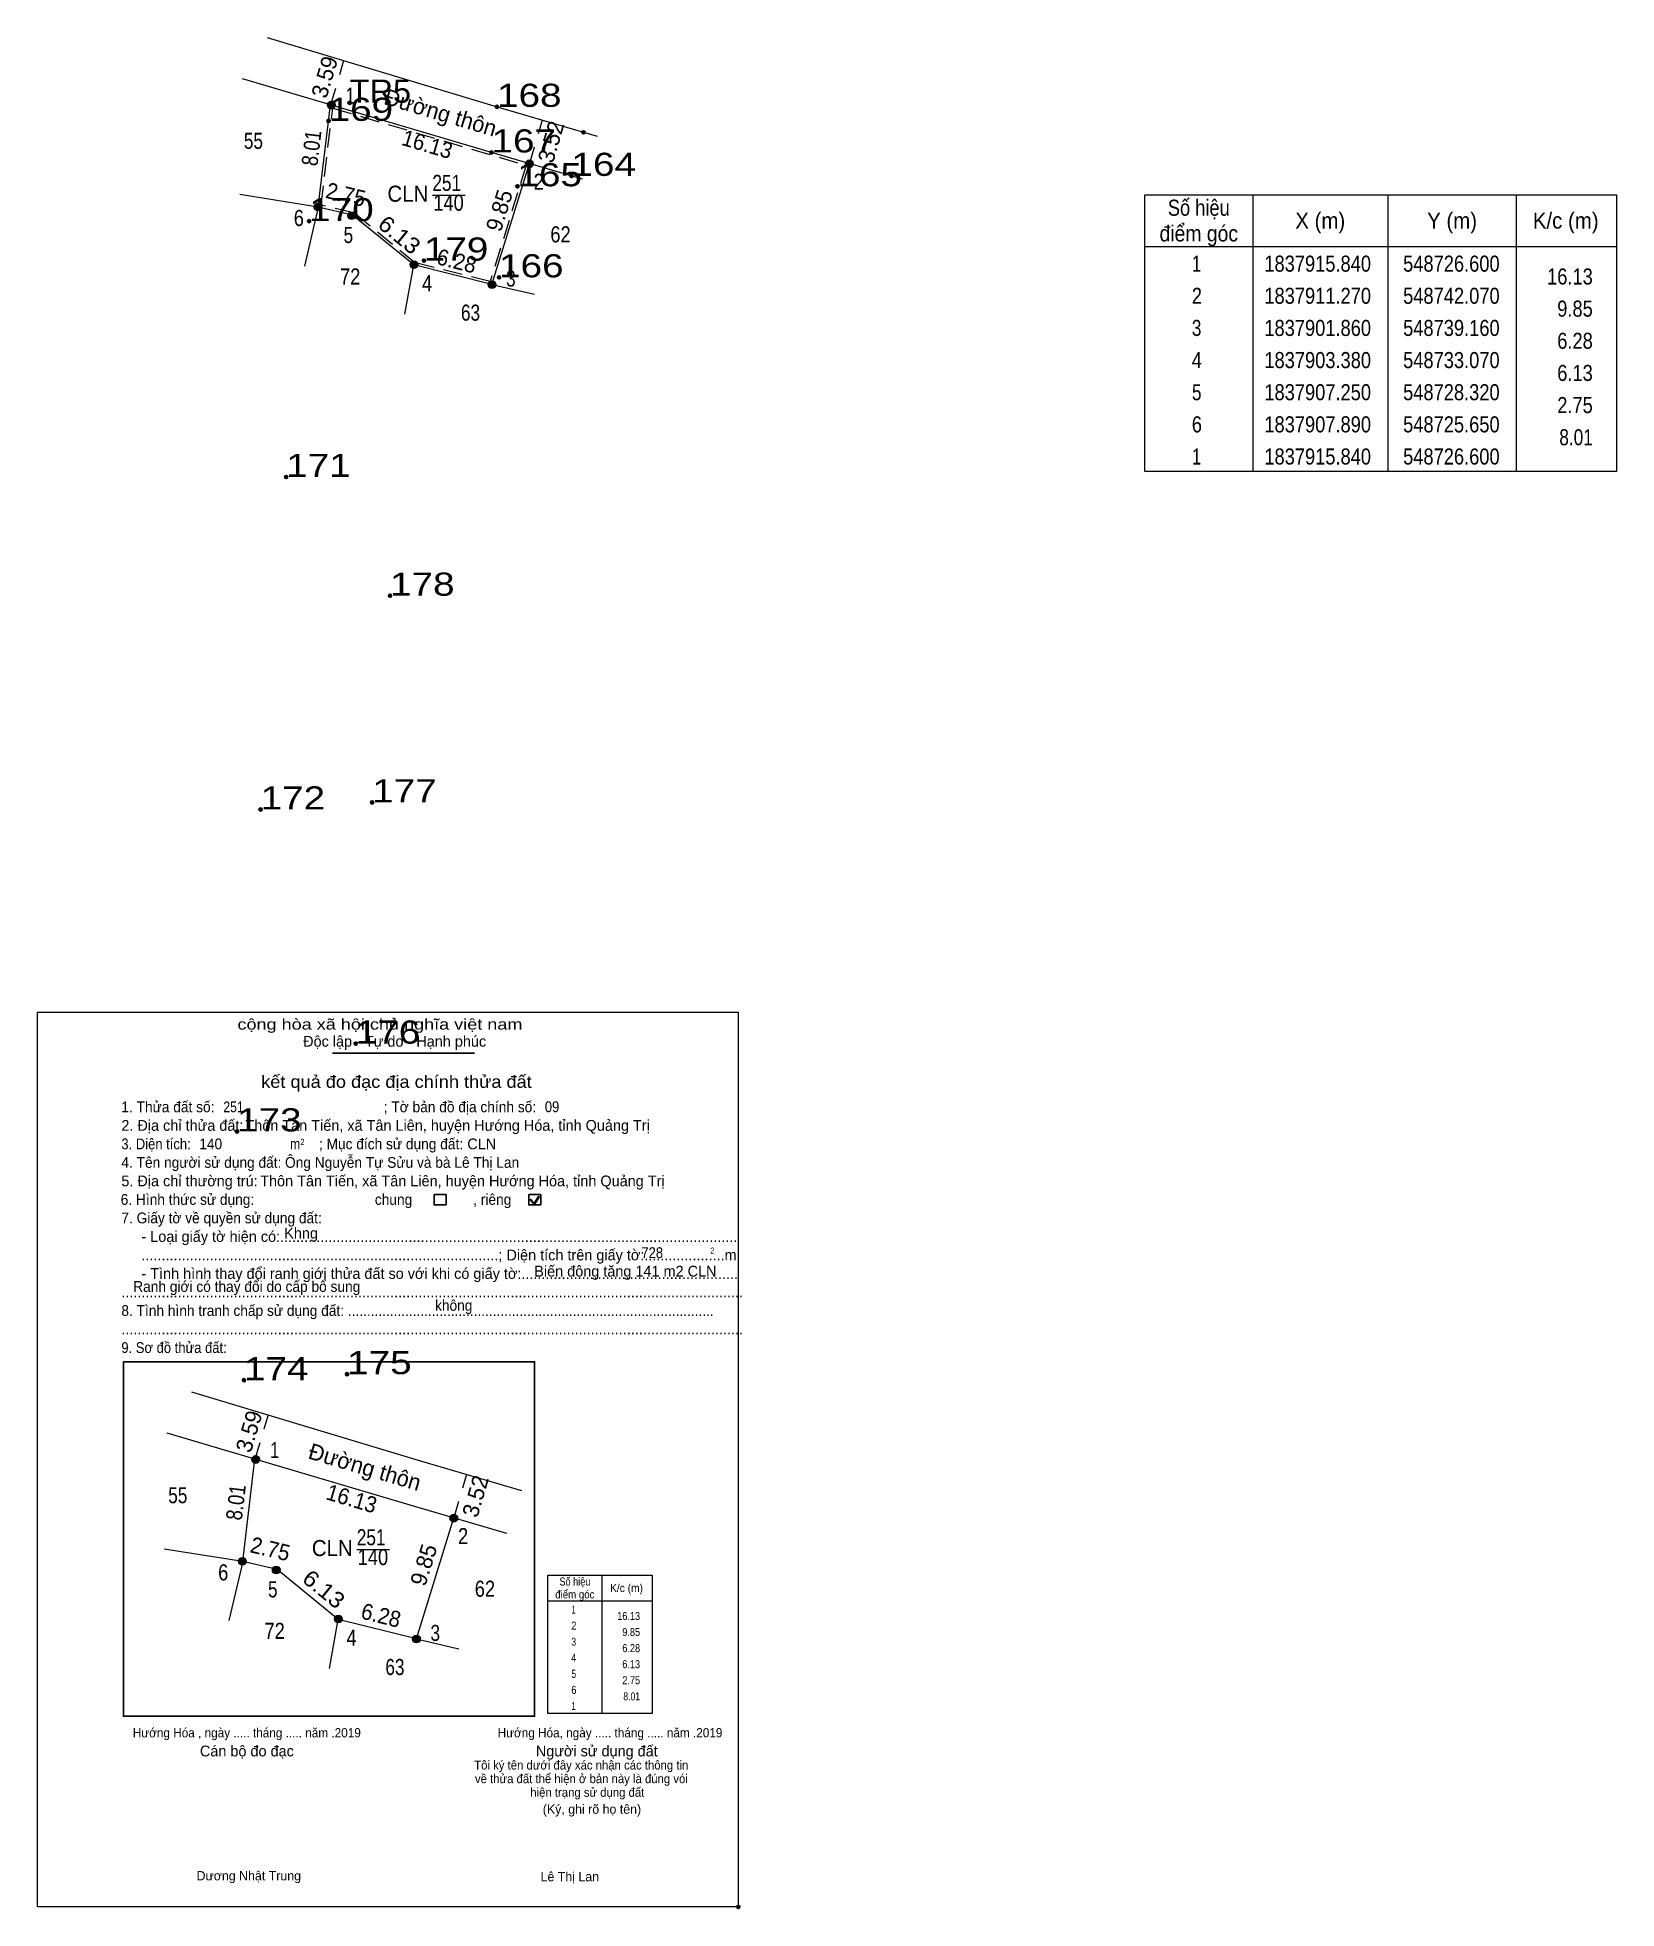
# Model space of a CAD drawing. Header units: metres. Extents: x 548704 to 548827, y 1837776 to 1837921.
import ezdxf
from ezdxf.enums import TextEntityAlignment as Align

# ---------------------------------------------------------------- set-up
doc = ezdxf.new("R2010")
doc.units = ezdxf.units.M
doc.header["$LTSCALE"] = 0.5
doc.header["$PDMODE"] = 32
doc.header["$PDSIZE"] = 0.25
doc.linetypes.add('MEDIUM_DASHED', pattern=[4.5, 3, -1.5])
for name, color, linetype, lineweight in [('1', 7, 'MEDIUM_DASHED', 13), ('15', 7, 'Continuous', 25), ('55', 7, 'Continuous', 13), ('63', 7, 'Continuous', 13)]:
    doc.layers.add(name, color=color, linetype=linetype, lineweight=lineweight)
doc.layers.add('12', color=7, linetype='Continuous')
doc.layers.add('7', color=7, linetype='Continuous')

msp = doc.modelspace()

# ---------------------------------------------------------------- hatches: boundary and pattern name
at = {"layer": '63'}
for points in [[(548726.965, 1837915.815, 1), (548726.365, 1837915.815, 1)], [(548742.37, 1837911.25, 1), (548741.77, 1837911.25, 1)], [(548725.92, 1837907.9, 1), (548725.32, 1837907.9, 1)], [(548728.555, 1837907.22, 1), (548727.955, 1837907.22, 1)], [(548733.39, 1837903.41, 1), (548732.79, 1837903.41, 1)], [(548739.465, 1837901.85, 1), (548738.865, 1837901.85, 1)], [(548721.085, 1837810.475, 1), (548720.485, 1837810.475, 1)], [(548736.49, 1837805.91, 1), (548735.89, 1837805.91, 1)], [(548720.04, 1837802.56, 1), (548719.44, 1837802.56, 1)], [(548722.675, 1837801.88, 1), (548722.075, 1837801.88, 1)], [(548727.51, 1837798.07, 1), (548726.91, 1837798.07, 1)], [(548733.585, 1837796.51, 1), (548732.985, 1837796.51, 1)]]:
    msp.add_hatch(color=256, dxfattribs=at).paths.add_polyline_path(points)

# ---------------------------------------------------------------- linework, layer by layer
at = {"layer": '1'}
msp.add_lwpolyline([(548726.77, 1837915.58), (548741.82, 1837911.14), (548739.02, 1837902.1), (548733.16, 1837903.56), (548728.41, 1837907.43), (548725.87, 1837908.04)], close=True, dxfattribs=at)
at = {"layer": '15'}
msp.add_line((548726.76, 1837842.08), (548737.79, 1837842.08), dxfattribs=at)
msp.add_line((548726.76, 1837842.08), (548737.79, 1837842.08), dxfattribs=at)
at = {"layer": '15', "lineweight": 35}
for p, q in [((548742.14, 1837830.71), (548742.45, 1837830.33)), ((548742.14, 1837830.71), (548742.45, 1837830.33)), ((548742.45, 1837830.33), (548742.83, 1837830.96)), ((548742.45, 1837830.33), (548742.83, 1837830.96))]:
    msp.add_line(p, q, dxfattribs=at)
at = {"layer": '15', "lineweight": 13}
msp.add_lwpolyline([(548703.8, 1837845.27), (548758.32, 1837845.27), (548758.32, 1837775.67), (548703.8, 1837775.67)], close=True, dxfattribs=at)
msp.add_lwpolyline([(548703.8, 1837845.27), (548758.32, 1837845.27), (548758.32, 1837775.67), (548703.8, 1837775.67)], close=True, dxfattribs=at)
at = {"layer": '15'}
for points in [[(548734.65, 1837831.08), (548735.59, 1837831.08), (548735.59, 1837830.27), (548734.65, 1837830.27)], [(548734.65, 1837831.08), (548735.59, 1837831.08), (548735.59, 1837830.27), (548734.65, 1837830.27)], [(548742.02, 1837831.08), (548742.95, 1837831.08), (548742.95, 1837830.27), (548742.02, 1837830.27)], [(548742.02, 1837831.08), (548742.95, 1837831.08), (548742.95, 1837830.27), (548742.02, 1837830.27)], [(548710.49, 1837818.08), (548742.47, 1837818.08), (548742.47, 1837790.51), (548710.49, 1837790.51)], [(548710.49, 1837818.08), (548742.47, 1837818.08), (548742.47, 1837790.51), (548710.49, 1837790.51)]]:
    msp.add_lwpolyline(points, close=True, dxfattribs=at)
msp.add_point((548758.32, 1837775.67), dxfattribs=at)
at = {"layer": '55'}
for p, q in [((548727.62, 1837919.28), (548727.29, 1837918.16)), ((548726.98, 1837917.12), (548726.6, 1837915.84)), ((548725.65, 1837907.89), (548726.6, 1837915.84)), ((548743.06, 1837914.65), (548742.75, 1837913.58)), ((548742.44, 1837912.54), (548742.07, 1837911.27)), ((548739.16, 1837901.86), (548742.07, 1837911.27)), ((548725.65, 1837907.89), (548719.55, 1837908.85)), ((548732.39, 1837899.56), (548733.07, 1837903.38)), ((548739.16, 1837901.86), (548742.47, 1837901.1)), ((548721.74, 1837813.94), (548721.41, 1837812.82)), ((548721.1, 1837811.78), (548720.72, 1837810.5)), ((548719.77, 1837802.55), (548720.72, 1837810.5)), ((548737.18, 1837809.31), (548736.87, 1837808.24)), ((548733.28, 1837796.52), (548736.19, 1837805.93)), ((548736.56, 1837807.2), (548736.19, 1837805.93)), ((548719.77, 1837802.55), (548713.67, 1837803.51)), ((548726.51, 1837794.22), (548727.19, 1837798.04)), ((548733.28, 1837796.52), (548736.59, 1837795.76))]:
    msp.add_line(p, q, dxfattribs=at)
for points in [[(548721.66, 1837921.08), (548739.55, 1837915.68), (548747.33, 1837913.39)], [(548746.2, 1837910.06), (548739.12, 1837912.13), (548719.76, 1837917.87)], [(548739.16, 1837901.86), (548733.07, 1837903.38), (548728.32, 1837907.25), (548725.65, 1837907.89), (548724.58, 1837903.28)], [(548715.78, 1837815.74), (548733.67, 1837810.34), (548741.45, 1837808.05)], [(548740.32, 1837804.72), (548733.24, 1837806.79), (548713.88, 1837812.53)], [(548733.28, 1837796.52), (548727.19, 1837798.04), (548722.44, 1837801.91), (548719.77, 1837802.55), (548718.7, 1837797.94)]]:
    msp.add_lwpolyline(points, dxfattribs=at)
at = {"layer": '63'}
for p, q in [((548734.53, 1837908.82), (548737.07, 1837908.82)), ((548798.34, 1837908.83), (548798.34, 1837887.33)), ((548808.84, 1837908.83), (548808.84, 1837887.33)), ((548818.84, 1837908.83), (548818.84, 1837887.33)), ((548789.94, 1837904.83), (548826.64, 1837904.83)), ((548728.65, 1837803.48), (548731.19, 1837803.48)), ((548747.71, 1837801.47), (548747.71, 1837790.73)), ((548747.71, 1837801.47), (548747.71, 1837790.73)), ((548743.51, 1837799.47), (548751.61, 1837799.47))]:
    msp.add_line(p, q, dxfattribs=at)
for points in [[(548789.94, 1837908.83), (548826.64, 1837908.83), (548826.64, 1837887.33), (548789.94, 1837887.33)], [(548743.51, 1837801.47), (548751.61, 1837801.47), (548751.61, 1837790.73), (548743.51, 1837790.73)]]:
    msp.add_lwpolyline(points, close=True, dxfattribs=at)
for centre in [(548726.665, 1837915.815), (548742.07, 1837911.25), (548725.62, 1837907.9), (548728.255, 1837907.22), (548733.09, 1837903.41), (548739.165, 1837901.85), (548720.785, 1837810.475), (548736.19, 1837805.91), (548719.74, 1837802.56), (548722.375, 1837801.88), (548727.21, 1837798.07), (548733.285, 1837796.51)]:
    msp.add_circle(centre, 0.3, dxfattribs=at)
at = {"layer": '7'}
for p in [(548728.09, 1837915.99), (548739.55, 1837915.68), (548726.45, 1837914.59), (548746.28, 1837913.7), (548739.12, 1837912.13), (548741.14, 1837909.5), (548745.34, 1837910.31), (548724.94, 1837906.79), (548733.87, 1837903.72), (548739.71, 1837902.42), (548723.15, 1837886.89), (548731.23, 1837877.66), (548721.16, 1837861.03), (548729.84, 1837861.58), (548728.56, 1837842.82), (548719.33, 1837835.99), (548719.87, 1837816.64), (548727.89, 1837817.11)]:
    msp.add_point(p, dxfattribs=at)

# ---------------------------------------------------------------- texts
at = {"layer": '1'}
for s, width, p in [('CLN', 0.95, (548732.615, 1837908.3)), ('251', 0.8, (548735.64, 1837909.14)), ('140', 0.85, (548735.78, 1837907.6)), ('251', 0.8, (548729.76, 1837803.8)), ('CLN', 0.95, (548726.735, 1837802.96)), ('140', 0.85, (548729.9, 1837802.26))]:
    msp.add_text(s, height=1.25, dxfattribs=dict(at, width=width)).set_placement(p, align=Align.CENTER)
at = {"layer": '12'}
for s, width, p in [('169', 1.25, (548726.45, 1837914.59)), ('TR5', 1.05, (548728.09, 1837916)), ('168', 1.25, (548739.55, 1837915.68)), ('167', 1.25, (548739.12, 1837912.13)), ('164', 1.25, (548745.34, 1837910.31)), ('165', 1.25, (548741.14, 1837909.5)), ('170', 1.25, (548724.94, 1837906.79)), ('179', 1.25, (548733.86, 1837903.72)), ('166', 1.25, (548739.71, 1837902.42)), ('171', 1.25, (548723.15, 1837886.89)), ('178', 1.25, (548731.23, 1837877.66)), ('172', 1.25, (548721.16, 1837861.03)), ('177', 1.25, (548729.84, 1837861.58)), ('176', 1.25, (548728.56, 1837842.82)), ('173', 1.25, (548719.33, 1837835.99)), ('175', 1.25, (548727.89, 1837817.11)), ('174', 1.25, (548719.87, 1837816.64))]:
    msp.add_text(s, height=1.8, dxfattribs=dict(at, width=width)).set_placement(p)
at = {"layer": '15'}
for s, height, width, p in [('cộng hòa xã hội chủ nghĩa việt nam', 0.8399, 1.25, (548719.36, 1837843.91)), ('cộng hòa xã hội chủ nghĩa việt nam', 0.8399, 1.25, (548719.36, 1837843.91)), ('1. Thửa đất số:', 0.8399, 0.95, (548710.33, 1837837.48)), ('1. Thửa đất số:', 0.8399, 0.95, (548710.33, 1837837.48)), ('251', 0.84, 0.85, (548718.26, 1837837.48)), ('; Tờ bản đồ địa chính số:', 0.8399, 0.95, (548730.74, 1837837.48)), ('; Tờ bản đồ địa chính số:', 0.8399, 0.95, (548730.74, 1837837.48)), ('09', 0.84, 0.9, (548743.27, 1837837.49)), ('3. Diện tích:', 0.8399, 0.9, (548710.33, 1837834.6)), ('3. Diện tích:', 0.8399, 0.9, (548710.33, 1837834.6)), ('140', 0.84, 0.95, (548716.39, 1837834.6)), ('m', 0.8399, 0.85, (548723.45, 1837834.6)), ('m', 0.8399, 0.85, (548723.45, 1837834.6)), ('2', 0.4799, 0.85, (548724.26, 1837834.94)), ('2', 0.4799, 0.85, (548724.26, 1837834.94)), ('; Mục đích sử dụng đất:', 0.84, 0.95, (548725.7, 1837834.6)), ('; Mục đích sử dụng đất:', 0.8399, 0.95, (548725.7, 1837834.6)), ('4. Tên người sử dụng đất:', 0.8399, 0.95, (548710.33, 1837833.16)), ('4. Tên người sử dụng đất:', 0.8399, 0.95, (548710.33, 1837833.16)), ('Ông Nguyễn Tự Sửu và bà Lê Thị Lan', 0.84, 0.95, (548723.06, 1837833.16)), ('6. Hình thức sử dụng:', 0.8399, 0.95, (548710.28, 1837830.28)), ('6. Hình thức sử dụng:', 0.8399, 0.95, (548710.28, 1837830.28)), ('chung                , riêng', 0.8399, 0.95, (548730.05, 1837830.28)), ('chung                , riêng', 0.8399, 0.95, (548730.05, 1837830.28)), ('7. Giấy tờ về quyền sử dụng đất:', 0.8399, 0.95, (548710.33, 1837828.84)), ('7. Giấy tờ về quyền sử dụng đất:', 0.8399, 0.95, (548710.33, 1837828.84)), ('728', 0.84, 0.9, (548750.78, 1837826.14)), ('2', 0.4799, 0.85, (548756.14, 1837826.48)), ('2', 0.4799, 0.85, (548756.14, 1837826.48)), ('Ranh giới có thay đổi do cấp bổ sung', 0.84, 0.95, (548711.25, 1837823.51)), ('8. Tình hình tranh chấp sử dụng đất: ................................................................................................', 0.8399, 0.95, (548710.33, 1837821.64)), ('8. Tình hình tranh chấp sử dụng đất: ................................................................................................', 0.8399, 0.95, (548710.33, 1837821.64)), ('không', 0.8399, 0.95, (548734.73, 1837822.04)), ('không', 0.8399, 0.95, (548734.73, 1837822.04)), ('9. Sơ đồ thửa đất:', 0.8399, 0.9, (548710.33, 1837818.76)), ('9. Sơ đồ thửa đất:', 0.8399, 0.9, (548710.33, 1837818.76)), ('Hướng Hóa , ngày ..... tháng ..... năm .2019', 0.72, 0.95, (548711.22, 1837788.86)), ('Hướng Hóa, ngày ..... tháng ..... năm .2019', 0.72, 0.95, (548739.6, 1837788.86))]:
    msp.add_text(s, height=height, dxfattribs=dict(at, width=width)).set_placement(p)
for s, height, p in [('Độc lập - Tự do - Hạnh phúc', 0.8399, (548724.47, 1837842.58)), ('Độc lập - Tự do - Hạnh phúc', 0.8399, (548724.47, 1837842.58)), ('2. Địa chỉ thửa đất:', 0.8399, (548710.33, 1837836.04)), ('2. Địa chỉ thửa đất:', 0.8399, (548710.33, 1837836.04)), ('Thôn Tân Tiến, xã Tân Liên, huyện Hướng Hóa, tỉnh Quảng Trị', 0.84, (548719.98, 1837836.04)), ('CLN', 0.84, (548737.24, 1837834.6)), ('5. Địa chỉ thường trú:', 0.8399, (548710.33, 1837831.72)), ('5. Địa chỉ thường trú:', 0.8399, (548710.33, 1837831.72)), ('Thôn Tân Tiến, xã Tân Liên, huyện Hướng Hóa, tỉnh Quảng Trị', 0.84, (548721.13, 1837831.72)), ('     - Loại giấy tờ hiện có:..................................................................................................................', 0.8399, (548710.33, 1837827.4)), ('     - Loại giấy tờ hiện có:..................................................................................................................', 0.8399, (548710.33, 1837827.4)), ('Khng', 0.84, (548723, 1837827.66)), ('     .........................................................................................; Diện tích trên giấy tờ:....................m', 0.8399, (548710.33, 1837825.96)), ('     .........................................................................................; Diện tích trên giấy tờ:....................m', 0.8399, (548710.33, 1837825.96)), ('     - Tình hình thay đổi ranh giới thửa đất so với khi có giấy tờ:......................................................', 0.8399, (548710.33, 1837824.52)), ('Biến động tăng 141 m2 CLN', 0.84, (548742.45, 1837824.7)), ('...........................................................................................................................................................', 0.8399, (548710.33, 1837823.08)), ('...........................................................................................................................................................', 0.8399, (548710.33, 1837820.2)), ('...........................................................................................................................................................', 0.8399, (548710.33, 1837820.2)), ('Cán bộ đo đạc', 0.8399, (548716.44, 1837787.38)), ('Cán bộ đo đạc', 0.8399, (548716.44, 1837787.38)), ('Người sử dụng đất', 0.8399, (548742.57, 1837787.38)), ('Người sử dụng đất', 0.8399, (548742.57, 1837787.38)), ('(Ký, ghi rõ họ tên)', 0.72, (548743.11, 1837782.92)), ('(Ký, ghi rõ họ tên)', 0.72, (548743.11, 1837782.92)), ('Dương Nhật Trung', 0.72, (548716.18, 1837777.74)), ('Lê Thị Lan', 0.72, (548742.94, 1837777.67))]:
    msp.add_text(s, height=height, dxfattribs=at).set_placement(p)
for s, height, width, p in [('kết quả đo đạc địa chính thửa đất', 0.96, 1.1, (548731.73, 1837839.38)), ('kết quả đo đạc địa chính thửa đất', 0.96, 1.1, (548731.73, 1837839.38)), ('Tôi ký tên dưới đây xác nhận các thông tin', 0.6939, 0.95, (548746.105, 1837786.36)), ('Tôi ký tên dưới đây xác nhận các thông tin', 0.6939, 0.95, (548746.105, 1837786.36)), ('về thửa đất thể hiện ở bản này là đúng vói', 0.6939, 0.95, (548746.115, 1837785.3)), ('về thửa đất thể hiện ở bản này là đúng vói', 0.6939, 0.95, (548746.115, 1837785.3)), ('hiện trạng sử dụng đất', 0.6939, 0.95, (548746.575, 1837784.24)), ('hiện trạng sử dụng đất', 0.6939, 0.95, (548746.575, 1837784.24))]:
    msp.add_text(s, height=height, dxfattribs=dict(at, width=width)).set_placement(p, align=Align.CENTER)
msp.add_text('.', height=0.24, dxfattribs=at).set_placement((548758.3179, 1837775.56), align=Align.CENTER)
msp.add_text('.', height=0.24, dxfattribs=at).set_placement((548758.3179, 1837775.56), align=Align.CENTER)
at = {"layer": '55'}
for s, rotation, p in [('3.59', 73.484, (548726.7384, 1837917.8223)), ('3.52', 73.675, (548744.355, 1837912.7793)), ('3.59', 73.484, (548720.8584, 1837812.4823)), ('3.52', 73.675, (548738.475, 1837807.4393))]:
    msp.add_text(s, height=1.25, rotation=rotation, dxfattribs=at).set_placement(p, align=Align.CENTER)
for s, width, p in [('55', 0.8, (548720.6, 1837912.41)), ('62', 0.85, (548744.49, 1837905.14)), ('72', 0.85, (548728.13, 1837901.86)), ('63', 0.8, (548737.49, 1837899.05)), ('55', 0.8, (548714.72, 1837807.07)), ('62', 0.85, (548738.61, 1837799.8)), ('72', 0.85, (548722.25, 1837796.52)), ('63', 0.8, (548731.61, 1837793.71))]:
    msp.add_text(s, height=1.25, dxfattribs=dict(at, width=width)).set_placement(p, align=Align.CENTER)
at = {"layer": '63'}
for s, height, width, p in [(' 1', 1.25, 0.75, (548728.48, 1837915.92)), (' 2', 1.25, 0.85, (548743.19, 1837909.23)), (' 6', 1.25, 0.85, (548724.53, 1837906.41)), (' 5', 1.25, 0.8, (548728.36, 1837905.09)), (' 4', 1.25, 0.85, (548734.51, 1837901.34)), (' 3', 1.25, 0.8, (548741, 1837901.7)), ('16.13', 1.25, 0.85, (548824.79, 1837901.86)), ('9.85', 1.25, 0.85, (548824.79, 1837899.36)), ('6.28', 1.25, 0.85, (548824.79, 1837896.86)), ('6.13', 1.25, 0.85, (548824.79, 1837894.36)), ('2.75', 1.25, 0.85, (548824.79, 1837891.86)), ('8.01', 1.25, 0.8, (548824.79, 1837889.36)), (' 1', 1.25, 0.75, (548722.6, 1837810.58)), (' 2', 1.25, 0.85, (548737.31, 1837803.89)), (' 6', 1.25, 0.85, (548718.65, 1837801.07)), (' 5', 1.25, 0.8, (548722.48, 1837799.75)), ('16.13', 0.625, 0.85, (548750.68, 1837797.99)), (' 4', 1.25, 0.85, (548728.63, 1837796)), (' 3', 1.25, 0.8, (548735.12, 1837796.36)), ('9.85', 0.625, 0.85, (548750.68, 1837796.74)), ('6.28', 0.625, 0.85, (548750.68, 1837795.49)), ('6.13', 0.625, 0.85, (548750.68, 1837794.24)), ('2.75', 0.625, 0.85, (548750.68, 1837792.99)), ('8.01', 0.625, 0.8, (548750.68, 1837791.74))]:
    msp.add_text(s, height=height, dxfattribs=dict(at, width=width)).set_placement(p, align=Align.RIGHT)
for s, rotation, p in [('Đường thôn', 343.486, (548734.9773, 1837914.6345)), ('9.85', 72.816, (548740.3255, 1837907.4354)), ('Đường thôn', 343.486, (548729.0974, 1837809.2945)), ('9.85', 72.816, (548734.4455, 1837802.0954))]:
    msp.add_text(s, height=1.25, rotation=rotation, dxfattribs=at).set_placement(p, align=Align.CENTER)
for s, rotation, width, p in [('8.01', 83.186, 0.85, (548725.7368, 1837912.4058)), ('16.13', 343.542, 0.95, (548733.9529, 1837912.1738)), ('2.75', 346.521, 0.95, (548727.6493, 1837908.253)), ('6.13', 320.829, 1.1, (548731.5652, 1837905.2444)), ('6.28', 345.986, 0.95, (548736.2637, 1837903.0872)), ('8.01', 83.186, 0.85, (548719.8574, 1837807.0708)), ('16.13', 343.542, 0.95, (548728.0729, 1837806.8338)), ('2.75', 346.521, 0.95, (548721.7693, 1837802.913)), ('6.13', 320.829, 1.1, (548725.6852, 1837799.9044)), ('6.28', 345.986, 0.95, (548730.3837, 1837797.7472))]:
    msp.add_text(s, height=1.25, rotation=rotation, dxfattribs=dict(at, width=width)).set_placement(p, align=Align.CENTER)
for s, height, width, p in [('Số hiệu', 1.25, 0.85, (548794.14, 1837907.21)), ('điểm góc', 1.25, 0.9, (548794.14, 1837905.21)), ('X (m)', 1.25, 0.95, (548803.59, 1837906.21)), ('Y (m)', 1.25, 0.95, (548813.845, 1837906.21)), ('K/c (m)', 1.25, 0.95, (548822.685, 1837906.21)), (' 1', 1.25, 0.75, (548793.79, 1837902.86)), ('1837915.840', 1.25, 0.85, (548803.39, 1837902.86)), ('548726.600', 1.25, 0.85, (548813.79, 1837902.86)), (' 2', 1.25, 0.85, (548793.795, 1837900.36)), ('1837911.270', 1.25, 0.85, (548803.39, 1837900.36)), ('548742.070', 1.25, 0.85, (548813.79, 1837900.36)), (' 3', 1.25, 0.8, (548793.785, 1837897.86)), ('1837901.860', 1.25, 0.85, (548803.39, 1837897.86)), ('548739.160', 1.25, 0.85, (548813.79, 1837897.86)), (' 4', 1.25, 0.85, (548793.79, 1837895.36)), ('1837903.380', 1.25, 0.85, (548803.39, 1837895.36)), ('548733.070', 1.25, 0.85, (548813.79, 1837895.36)), (' 5', 1.25, 0.8, (548793.795, 1837892.86)), ('1837907.250', 1.25, 0.85, (548803.39, 1837892.86)), ('548728.320', 1.25, 0.85, (548813.79, 1837892.86)), (' 6', 1.25, 0.85, (548793.795, 1837890.36)), ('1837907.890', 1.25, 0.85, (548803.39, 1837890.36)), ('548725.650', 1.25, 0.85, (548813.79, 1837890.36)), (' 1', 1.25, 0.75, (548793.79, 1837887.86)), ('1837915.840', 1.25, 0.85, (548803.39, 1837887.86)), ('548726.600', 1.25, 0.85, (548813.79, 1837887.86)), ('điểm góc', 0.625, 0.9, (548745.605, 1837799.67)), ('Số hiệu', 0.625, 0.85, (548745.61, 1837800.67)), ('K/c (m)', 0.625, 0.95, (548749.625, 1837800.17)), (' 1', 0.625, 0.75, (548745.425, 1837798.49)), (' 2', 0.625, 0.85, (548745.43, 1837797.24)), (' 3', 0.625, 0.8, (548745.425, 1837795.99)), (' 4', 0.625, 0.85, (548745.42, 1837794.74)), (' 5', 0.625, 0.8, (548745.43, 1837793.49)), (' 6', 0.625, 0.85, (548745.43, 1837792.24)), (' 1', 0.625, 0.75, (548745.425, 1837790.99))]:
    msp.add_text(s, height=height, dxfattribs=dict(at, width=width)).set_placement(p, align=Align.CENTER)

doc.saveas('drawing.dxf')
